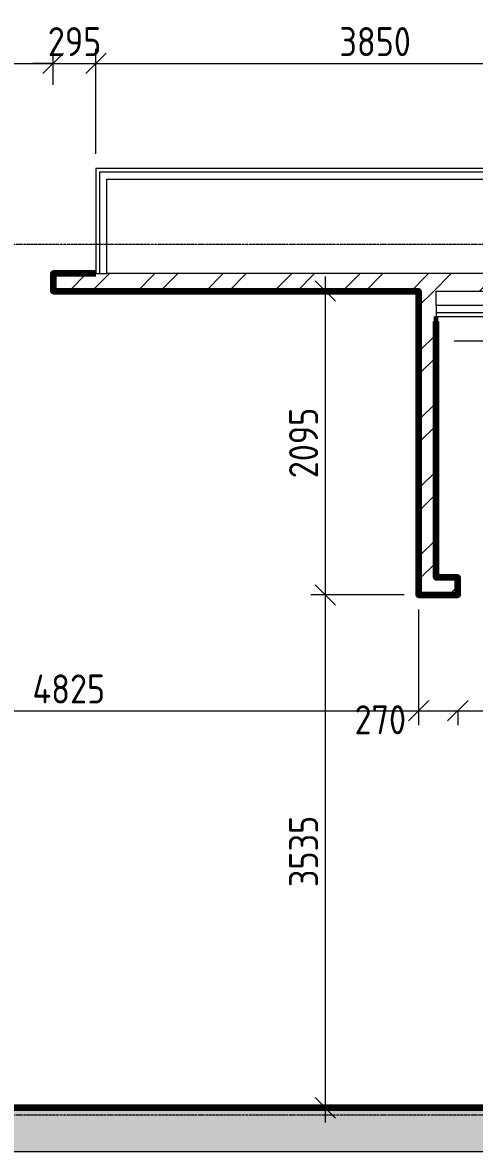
# Model space of a CAD drawing. Header units: millimetres. Extents: x -56773 to 221258, y -262288 to 26541.
# Drawn here: x 17694 to 20810, y -7245 to 535 of the extents above; entities that cross this region are included whole.
import ezdxf

# ---------------------------------------------------------------- set-up
doc = ezdxf.new("R2010")
doc.units = ezdxf.units.MM
doc.linetypes.add('ADSK_Линия сетки', pattern=[25, 20, -2.5, 0, -2.5])
for name, color, linetype, lineweight in [('3.1 Штукатурка для инвесторов', 5, 'Continuous', 60), ('3.2) Штук 4 вып Сентябрь', 162, 'Continuous', 120), ('4.3)Шпакл баз сент инв подв и 1 эт', 6, 'Continuous', 60), ('Оси', 7, 'Continuous', 9), ('Размеры', 7, 'Continuous', 9), ('Стены внутренние', 7, 'Continuous', 18), ('Стены штриховка', 7, 'Continuous', 9)]:
    doc.layers.add(name, color=color, linetype=linetype, lineweight=lineweight)
doc.styles.add('GOST Common_3', font='', dxfattribs={"width": 0.9, "height": 200})
doc.styles.get('GOST Common_3').set_extended_font_data('GOST Common')
doc.dimstyles.new('ADSK_Основной_2_0', dxfattribs={"dimscale": 304.8, "dimtxt": 201.142999, "dimasz": 0.463911, "dimexe": 0.328084, "dimexo": 0.328084, "dimgap": 0.164042, "dimtad": 1, "dimdec": 3, "dimrnd": 0.001, "dimdsep": 46, "dimtxsty": 'GOST Common_3', "dimblk1": 'OBLIQUE', "dimblk2": 'OBLIQUE', "dimsah": 1, "dimcen": 0.09, "dimdle": 0.328084, "dimazin": 2, "dimtfac": 1, "dimtdec": 4, "dimtix": 1, "dimtmove": 0, "dimatfit": 3, "dimfxl": 1, "dimtvp": 1, "dimtolj": 1, "dimtzin": 0, "dimlwd": 20, "dimlwe": 20, "dimarcsym": 2})
doc.dimstyles.new('ADSK_Основной_2_0_1', dxfattribs={"dimscale": 304.8, "dimtxt": 201.142999, "dimasz": 0.463911, "dimexe": 0.328084, "dimexo": 0.328084, "dimgap": 0.164042, "dimtad": 1, "dimdec": 3, "dimrnd": 0.001, "dimdsep": 46, "dimtxsty": 'GOST Common_3', "dimblk1": 'OBLIQUE', "dimblk2": 'OBLIQUE', "dimsah": 1, "dimcen": 0.09, "dimdle": 0.328084, "dimazin": 2, "dimtfac": 1, "dimtdec": 4, "dimtix": 1, "dimtmove": 1, "dimatfit": 3, "dimfxl": 1, "dimtvp": 1, "dimtolj": 1, "dimtzin": 0, "dimlwd": 20, "dimlwe": 20, "dimarcsym": 2})
doc.dimstyles.new('ADSK_Основной_2_0_2', dxfattribs={"dimscale": 304.8, "dimtxt": 201.142999, "dimasz": 0.463911, "dimexe": 0.328084, "dimexo": 0.328084, "dimgap": 0.164042, "dimtad": 1, "dimdec": 3, "dimrnd": 0.001, "dimdsep": 46, "dimtxsty": 'GOST Common_3', "dimblk1": 'OBLIQUE', "dimblk2": 'OBLIQUE', "dimsah": 1, "dimcen": 0.09, "dimdle": 0.328084, "dimazin": 2, "dimtfac": 1, "dimtdec": 4, "dimtix": 1, "dimtmove": 0, "dimatfit": 3, "dimfxl": 1, "dimtvp": 1, "dimtolj": 1, "dimtzin": 0, "dimlwd": 20, "dimlwe": 20, "dimarcsym": 2})
pattern_1 = [(45, (0, 0), (-235.7317, 235.7317), []), (45, (157.15, 0), (-235.7317, 235.7317), [])]

# ---------------------------------------------------------------- blocks, each defined once
blk = doc.blocks.new('_Oblique')
at = {"color": 0, "linetype": 'ByBlock', "lineweight": -2}
blk.add_line((-0.5, -0.5), (0.5, 0.5), dxfattribs=at)
blk = doc.blocks.new('DIMBLOCK274-Кладочный план подвала')
at = {"layer": 'Defpoints', "color": 0, "lineweight": 25, "transparency": 16777216}
for p in [(17905, 253.7), (16705, 5), (17905, 5)]:
    blk.add_point(p, dxfattribs=at)
at = {"layer": 'Размеры', "color": 0, "lineweight": 20, "transparency": 16777216}
for p, q in [((16705, 105), (16705, 353.7)), ((17905, 105), (17905, 353.7)), ((16605, 253.7), (18005, 253.7))]:
    blk.add_line(p, q, dxfattribs=at)
at = {"layer": 'Размеры', "color": 0, "lineweight": 20, "transparency": 16777216, "xscale": 141.4, "yscale": 141.4, "zscale": 141.4, "rotation": 180}
blk.add_blockref('_Oblique', (16705, 253.7), dxfattribs=at)
at = {"layer": 'Размеры', "color": 0, "lineweight": 20, "transparency": 16777216, "xscale": 141.4, "yscale": 141.4, "zscale": 141.4}
blk.add_blockref('_Oblique', (17905, 253.7), dxfattribs=at)
at = {"layer": 'Размеры', "color": 0, "lineweight": 9, "transparency": 16777216, "insert": (17305, 403.7), "char_height": 200, "width": 560.473, "attachment_point": 5, "style": 'GOST Common_3'}
blk.add_mtext('\\A1;1200', dxfattribs=at)
blk = doc.blocks.new('DIMBLOCK275-Кладочный план подвала')
at = {"layer": 'Defpoints', "color": 0, "lineweight": 25, "transparency": 16777216}
for p in [(18200, 253.7), (17905, 5), (18200, -470)]:
    blk.add_point(p, dxfattribs=at)
at = {"layer": 'Размеры', "color": 0, "lineweight": 20, "transparency": 16777216}
for p, q in [((17905, 105), (17905, 353.7)), ((18200, -370), (18200, 353.7)), ((17905, 253.7), (17763.6, 253.7)), ((17905, 253.7), (18200, 253.7)), ((18200, 253.7), (18341.4, 253.7))]:
    blk.add_line(p, q, dxfattribs=at)
at = {"layer": 'Размеры', "color": 0, "lineweight": 20, "transparency": 16777216, "xscale": 141.4, "yscale": 141.4, "zscale": 141.4}
blk.add_blockref('_Oblique', (17905, 253.7), dxfattribs=at)
at = {"layer": 'Размеры', "color": 0, "lineweight": 20, "transparency": 16777216, "xscale": 141.4, "yscale": 141.4, "zscale": 141.4, "rotation": 180}
blk.add_blockref('_Oblique', (18200, 253.7), dxfattribs=at)
at = {"layer": 'Размеры', "color": 0, "lineweight": 9, "transparency": 16777216, "insert": (18052.5, 403.7), "char_height": 200, "width": 454.106, "attachment_point": 5, "style": 'GOST Common_3'}
blk.add_mtext('\\A1;295', dxfattribs=at)
blk = doc.blocks.new('DIMBLOCK276-Кладочный план подвала')
at = {"layer": 'Defpoints', "color": 0, "lineweight": 25, "transparency": 16777216}
for p in [(22050, 253.7), (18200, -470), (22050, -470)]:
    blk.add_point(p, dxfattribs=at)
at = {"layer": 'Размеры', "color": 0, "lineweight": 20, "transparency": 16777216}
for p, q in [((18200, -370), (18200, 353.7)), ((22050, -370), (22050, 353.7)), ((18100, 253.7), (22150, 253.7))]:
    blk.add_line(p, q, dxfattribs=at)
at = {"layer": 'Размеры', "color": 0, "lineweight": 20, "transparency": 16777216, "xscale": 141.4, "yscale": 141.4, "zscale": 141.4, "rotation": 180}
blk.add_blockref('_Oblique', (18200, 253.7), dxfattribs=at)
at = {"layer": 'Размеры', "color": 0, "lineweight": 20, "transparency": 16777216, "xscale": 141.4, "yscale": 141.4, "zscale": 141.4}
blk.add_blockref('_Oblique', (22050, 253.7), dxfattribs=at)
at = {"layer": 'Размеры', "color": 0, "lineweight": 9, "transparency": 16777216, "insert": (20125, 403.7), "char_height": 200, "width": 605.475, "attachment_point": 5, "style": 'GOST Common_3'}
blk.add_mtext('\\A1;3850', dxfattribs=at)
blk = doc.blocks.new('DIMBLOCK362-Кладочный план подвала')
at = {"layer": 'Defpoints', "color": 0, "lineweight": 25, "transparency": 16777216}
for p in [(20425, -3410), (15600, -4107.9), (20425, -4207.8)]:
    blk.add_point(p, dxfattribs=at)
at = {"layer": 'Размеры', "color": 0, "lineweight": 20, "transparency": 16777216}
for p, q in [((20425, -3510), (20425, -4307.8)), ((15500, -4207.8), (20525, -4207.8)), ((15600, -4207.9), (15600, -4307.8))]:
    blk.add_line(p, q, dxfattribs=at)
at = {"layer": 'Размеры', "color": 0, "lineweight": 20, "transparency": 16777216, "xscale": 141.4, "yscale": 141.4, "zscale": 141.4, "rotation": 180}
blk.add_blockref('_Oblique', (15600, -4207.8), dxfattribs=at)
at = {"layer": 'Размеры', "color": 0, "lineweight": 20, "transparency": 16777216, "xscale": 141.4, "yscale": 141.4, "zscale": 141.4}
blk.add_blockref('_Oblique', (20425, -4207.8), dxfattribs=at)
at = {"layer": 'Размеры', "color": 0, "lineweight": 9, "transparency": 16777216, "insert": (18012.5, -4057.8), "char_height": 200, "width": 625.93, "attachment_point": 5, "style": 'GOST Common_3'}
blk.add_mtext('\\A1;4825', dxfattribs=at)
blk = doc.blocks.new('DIMBLOCK363-Кладочный план подвала')
at = {"layer": 'Defpoints', "color": 0, "lineweight": 25, "transparency": 16777216}
for p in [(20425, -3410), (20695, -4107.9), (20695, -4207.8)]:
    blk.add_point(p, dxfattribs=at)
at = {"layer": 'Размеры', "color": 0, "lineweight": 20, "transparency": 16777216}
for p, q in [((20425, -3510), (20425, -4307.8)), ((20325, -4207.8), (20795, -4207.8)), ((20695, -4207.9), (20695, -4307.8))]:
    blk.add_line(p, q, dxfattribs=at)
at = {"layer": 'Размеры', "color": 0, "lineweight": 20, "transparency": 16777216, "xscale": 141.4, "yscale": 141.4, "zscale": 141.4, "rotation": 180}
blk.add_blockref('_Oblique', (20425, -4207.8), dxfattribs=at)
at = {"layer": 'Размеры', "color": 0, "lineweight": 20, "transparency": 16777216, "xscale": 141.4, "yscale": 141.4, "zscale": 141.4}
blk.add_blockref('_Oblique', (20695, -4207.8), dxfattribs=at)
at = {"layer": 'Размеры', "color": 0, "lineweight": 9, "transparency": 16777216, "insert": (19983, -4170.1), "char_height": 200, "width": 454.106, "attachment_point": 1, "line_spacing_factor": 1.022761, "style": 'GOST Common_3'}
blk.add_mtext('\\A1;270', dxfattribs=at)
blk = doc.blocks.new('DIMBLOCK364-Кладочный план подвала')
at = {"layer": 'Defpoints', "color": 0, "lineweight": 25, "transparency": 16777216}
for p in [(20695, -4107.9), (21595, -4107.9), (21595, -4207.8)]:
    blk.add_point(p, dxfattribs=at)
at = {"layer": 'Размеры', "color": 0, "lineweight": 20, "transparency": 16777216}
for p, q in [((20595, -4207.8), (21695, -4207.8)), ((20695, -4207.9), (20695, -4307.8)), ((21595, -4207.9), (21595, -4307.8))]:
    blk.add_line(p, q, dxfattribs=at)
at = {"layer": 'Размеры', "color": 0, "lineweight": 20, "transparency": 16777216, "xscale": 141.4, "yscale": 141.4, "zscale": 141.4, "rotation": 180}
blk.add_blockref('_Oblique', (20695, -4207.8), dxfattribs=at)
at = {"layer": 'Размеры', "color": 0, "lineweight": 20, "transparency": 16777216, "xscale": 141.4, "yscale": 141.4, "zscale": 141.4}
blk.add_blockref('_Oblique', (21595, -4207.8), dxfattribs=at)
at = {"layer": 'Размеры', "color": 0, "lineweight": 9, "transparency": 16777216, "insert": (21145, -4057.8), "char_height": 200, "width": 454.106, "attachment_point": 5, "style": 'GOST Common_3'}
blk.add_mtext('\\A1;900', dxfattribs=at)
blk = doc.blocks.new('DIMBLOCK369-Кладочный план подвала')
at = {"layer": 'Defpoints', "color": 0, "lineweight": 25, "transparency": 16777216}
for p in [(21406.7, -1315), (21506.7, -1315), (21406.7, -1490)]:
    blk.add_point(p, dxfattribs=at)
at = {"layer": 'Размеры', "color": 0, "lineweight": 20, "transparency": 16777216}
for p, q in [((21506.7, -1590), (21506.7, -1215)), ((21506.7, -1315), (21606.7, -1315)), ((21506.7, -1402.5), (21197.5, -1661.7)), ((21506.7, -1490), (21606.7, -1490)), ((21197.5, -1661.7), (20668.9, -1661.7))]:
    blk.add_line(p, q, dxfattribs=at)
at = {"layer": 'Размеры', "color": 0, "lineweight": 20, "transparency": 16777216, "xscale": 141.4, "yscale": 141.4, "zscale": 141.4}
for p, rotation in [((21506.7, -1315), 90), ((21506.7, -1490), 270)]:
    blk.add_blockref('_Oblique', p, dxfattribs=dict(at, rotation=rotation))
at = {"layer": 'Размеры', "color": 0, "lineweight": 9, "transparency": 16777216, "insert": (21014.2, -1887.5), "char_height": 200, "width": 409.104, "attachment_point": 1, "rotation": 90, "line_spacing_factor": 1.022761, "style": 'GOST Common_3'}
blk.add_mtext('\\A1;175', dxfattribs=at)
blk = doc.blocks.new('DIMBLOCK374-Кладочный план подвала')
at = {"layer": 'Defpoints', "color": 0, "lineweight": 25, "transparency": 16777216}
for p in [(19781.5, -3410), (20425, -3410), (19681.5, -6945)]:
    blk.add_point(p, dxfattribs=at)
at = {"layer": 'Размеры', "color": 0, "lineweight": 20, "transparency": 16777216}
for p, q in [((19781.5, -7045), (19781.5, -3310)), ((20325, -3410), (19681.5, -3410)), ((19781.5, -6945), (19881.5, -6945))]:
    blk.add_line(p, q, dxfattribs=at)
at = {"layer": 'Размеры', "color": 0, "lineweight": 20, "transparency": 16777216, "xscale": 141.4, "yscale": 141.4, "zscale": 141.4}
for p, rotation in [((19781.5, -3410), 90), ((19781.5, -6945), 270)]:
    blk.add_blockref('_Oblique', p, dxfattribs=dict(at, rotation=rotation))
at = {"layer": 'Размеры', "color": 0, "lineweight": 9, "transparency": 16777216, "insert": (19631.5, -5177.5), "char_height": 200, "width": 605.475, "attachment_point": 5, "rotation": 90, "style": 'GOST Common_3'}
blk.add_mtext('\\A1;3535', dxfattribs=at)
blk = doc.blocks.new('DIMBLOCK375-Кладочный план подвала')
at = {"layer": 'Defpoints', "color": 0, "lineweight": 25, "transparency": 16777216}
for p in [(19681.5, -1315), (19781.5, -1315), (20425, -3410)]:
    blk.add_point(p, dxfattribs=at)
at = {"layer": 'Размеры', "color": 0, "lineweight": 20, "transparency": 16777216}
for p, q in [((19781.5, -3510), (19781.5, -1215)), ((19781.5, -1315), (19881.5, -1315)), ((20325, -3410), (19681.5, -3410))]:
    blk.add_line(p, q, dxfattribs=at)
at = {"layer": 'Размеры', "color": 0, "lineweight": 20, "transparency": 16777216, "xscale": 141.4, "yscale": 141.4, "zscale": 141.4}
for p, rotation in [((19781.5, -1315), 90), ((19781.5, -3410), 270)]:
    blk.add_blockref('_Oblique', p, dxfattribs=dict(at, rotation=rotation))
at = {"layer": 'Размеры', "color": 0, "lineweight": 9, "transparency": 16777216, "insert": (19631.5, -2362.5), "char_height": 200, "width": 605.475, "attachment_point": 5, "rotation": 90, "style": 'GOST Common_3'}
blk.add_mtext('\\A1;2095', dxfattribs=at)

msp = doc.modelspace()

# ---------------------------------------------------------------- hatches: boundary and pattern name
at = {"layer": 'Стены внутренние', "lineweight": 9}
h = msp.add_hatch(dxfattribs=at)
h.set_pattern_fill('FP_2', color=256, style=0, pattern_type=2)
h.set_pattern_definition(pattern_1)
h.paths.add_polyline_path([(27880, -1315.031), (27880, -1245.031), (27550, -1245.031), (27550, -1195.031), (27255, -1195.031), (27255, -1315.031), (27550, -1315.031)])
h.paths.add_polyline_path([(26055, -1315.031), (26055, -1195.031), (22050, -1195.031), (22050, -1245.031), (21550, -1245.031), (21550, -1195.031), (17905, -1195.031), (17905, -1315.031), (25680, -1315.031)])
h.paths.add_polyline_path([(16705, -1315.031), (16705, -1195.031), (16050, -1195.031), (16050, -1245.031), (15550, -1245.031), (15550, -1195.031), (15050, -1195.031), (15050, -1245.031), (14550, -1245.031), (14550, -1195.031), (14030, -1195.031), (14030, -1315.031), (15600, -1315.031)])
h.paths.add_polyline_path([(12480, -1315.031), (12480, -1195.031), (9050, -1195.031), (9050, -1245.031), (8800, -1245.031), (8800, -1315.031), (9298.7103, -1315.031)])
h = msp.add_hatch(dxfattribs=at)
h.set_pattern_fill('FP_2', color=256, style=0, pattern_type=2)
h.set_pattern_definition(pattern_1)
h.paths.add_polyline_path([(20425, -3410.031), (20545, -3410.031), (20545, -1315.031), (20425, -1315.031), (20425, -1348.6099)])
h = msp.add_hatch(dxfattribs=at)
h.set_pattern_fill('FP_2', color=256, style=0, pattern_type=2)
h.set_pattern_definition(pattern_1)
h.paths.add_polyline_path([(23465, -3410.031), (23465, -3290.031), (23290, -3290.031), (23290, -3410.031)])
h.paths.add_polyline_path([(21595, -3410.031), (22390, -3410.031), (22390, -3290.031), (21595, -3290.031)])
h.paths.add_polyline_path([(20695, -3410.031), (20695, -3290.031), (20545, -3290.031), (20545, -3410.031)])
h = msp.add_hatch(dxfattribs=at)
h.set_pattern_fill('FP_3', color=256, style=0, pattern_type=2)
h.set_pattern_definition([(45, (0, 0), (-224.5064, 224.5064), []), (45, (224.5, 0), (-224.5064, 224.5064), [396.875, -79.375, 3.353, -76.022])])
h.paths.add_polyline_path([(61550, -7245.031), (61550, -6945.031), (49800, -6945.031), (49800, -7195.031), (49400, -7195.031), (49400, -6945.031), (34000, -6945.031), (34000, -7195.031), (33600, -7195.031), (33600, -6945.031), (28000, -6945.031), (28000, -7195.031), (27600, -7195.031), (27600, -6945.031), (22000, -6945.031), (22000, -7195.031), (21600, -7195.031), (21600, -6945.031), (9000, -6945.031), (9000, -7195.031), (8600, -7195.031), (8600, -6945.031), (3000, -6945.031), (3000, -7195.031), (2600, -7195.031), (2600, -6945.031), (-13400, -6945.031), (-13400, -7195.031), (-13800, -7195.031), (-13800, -6945.031), (-19400, -6945.031), (-19400, -7195.031), (-19550, -7195.031), (-19550, -7245.031), (52785.5782, -7245.031)])

# ---------------------------------------------------------------- linework, layer by layer
at = {"layer": '3.1 Штукатурка для инвесторов'}
for points in [[(17905, -1195.031), (18200, -1195.031)], [(20695, -3410.031), (20425, -3410.031), (20425, -1315.031), (17905, -1315.031)], [(20695, -3290.031), (20545, -3290.031), (20545, -1490.031)], [(27880, -6795.031), (27600, -6795.031), (27600, -6945.031), (23585, -6945.031), (23585, -6410.031), (23465, -6410.031), (23465, -6945.031), (22000, -6945.031), (22000, -6795.031), (21600, -6795.031), (21600, -6945.031), (16000, -6945.031), (16000, -6795.031), (15600, -6795.031)]]:
    msp.add_lwpolyline(points, dxfattribs=at)
at = {"layer": '3.2) Штук 4 вып Сентябрь'}
for points in [[(27255, -1315.031), (27880, -1315.031), (27880, -6795.031), (27600, -6795.031), (27600, -6945.031), (23585, -6945.031), (23585, -6410.031), (23465, -6410.031), (23465, -6945.031), (22000, -6945.031), (22000, -6795.031), (21600, -6795.031), (21600, -6945.031), (16000, -6945.031), (16000, -6795.031), (15600, -6795.031), (15600, -1315.031), (16705, -1315.031), (16705, -1195.031), (16325, -1195.031)], [(18200, -1195.031), (17905, -1195.031), (17905, -1315.031), (20425, -1315.031), (20425, -3410.031), (20695, -3410.031), (20695, -3290.031), (20545, -3290.031), (20545, -1525.8028)]]:
    msp.add_lwpolyline(points, dxfattribs=at)
at = {"layer": '4.3)Шпакл баз сент инв подв и 1 эт'}
for p, q in [((18200, -1195.031), (17905, -1195.031)), ((17905, -1195.031), (17905, -1315.031)), ((17905, -1315.031), (20425, -1315.031)), ((20425, -1315.031), (20425, -3410.031)), ((20425, -3410.031), (20695, -3410.031))]:
    msp.add_line(p, q, dxfattribs=at)
msp.add_lwpolyline([(27255, -1315.031), (27880, -1315.031), (27880, -6795.031), (27600, -6795.031), (27600, -6945.031), (23585, -6945.031), (23585, -6410.031), (23465, -6410.031), (23465, -6945.031), (22000, -6945.031), (22000, -6795.031), (21600, -6795.031), (21600, -6945.031), (16000, -6945.031), (16000, -6795.031), (15600, -6795.031), (15600, -1315.031), (16705, -1315.031), (16705, -1195.031), (16325, -1195.031)], dxfattribs=at)
at = {"layer": 'Оси', "linetype": 'ADSK_Линия сетки', "lineweight": 5}
for p, q in [((62221.372, -995.031), (-25240.0967, -995.031)), ((62221.372, -6995.031), (-25240.0967, -6995.031))]:
    msp.add_line(p, q, dxfattribs=at)
at = {"layer": 'Стены внутренние', "lineweight": 5}
for p, q in [((18200, -470.031), (18200, -1195.031)), ((22050, -470.031), (18200, -470.031)), ((18275, -1195.031), (18275, -545.031)), ((18275, -545.031), (20975, -545.031)), ((18200, -1195.031), (17905, -1195.031)), ((17905, -1195.031), (17905, -1315.031)), ((20975, -1195.031), (18275, -1195.031)), ((17905, -1315.031), (20425, -1315.031)), ((20425, -1315.031), (20425, -3410.031)), ((20545, -1315.031), (21745, -1315.031)), ((20545, -1415.031), (20545, -1315.031)), ((21745, -1415.031), (20545, -1415.031)), ((20545, -3290.031), (20545, -1490.031)), ((20545, -1490.031), (21745, -1490.031)), ((20695, -3290.031), (20545, -3290.031)), ((20695, -3410.031), (20695, -3290.031)), ((20425, -3410.031), (20695, -3410.031)), ((21600, -6945.031), (15600, -6945.031)), ((-19850, -7245.031), (61850, -7245.031))]:
    msp.add_line(p, q, dxfattribs=at)
at = {"layer": 'Стены штриховка', "lineweight": 9}
for p, q in [((18225, -495.031), (18225, -1195.031)), ((22025, -495.031), (18225, -495.031)), ((18200, -1195.031), (18275, -1195.031)), ((20545, -1415.031), (20545, -1490.031)), ((21745, -1465.031), (20545, -1465.031))]:
    msp.add_line(p, q, dxfattribs=at)

# ---------------------------------------------------------------- dimensions: what is measured, and where the dimension line sits
at = {"layer": 'Размеры', "lineweight": 9}
for base, p1, p2, dimstyle, override, picture, middle in [((17905, 253.7444), (16705, 4.969), (17905, 4.969), 'ADSK_Основной_2_0', {"dimpost": '<>', "dimfxl": 1200}, 'DIMBLOCK274-Кладочный план подвала', (17305, 403.7444)), ((18200, 253.7444), (17905, 4.969), (18200, -470.031), 'ADSK_Основной_2_0', {"dimpost": '<>', "dimfxl": 559.151142}, 'DIMBLOCK275-Кладочный план подвала', (18052.5, 403.7444)), ((22050, 253.7444), (18200, -470.031), (22050, -470.031), 'ADSK_Основной_2_0', {"dimpost": '<>', "dimfxl": 3850}, 'DIMBLOCK276-Кладочный план подвала', (20125, 403.7444)), ((20425, -4207.8452), (15600, -4107.8603), (20425, -3410.031), 'ADSK_Основной_2_0_2', {"dimpost": '<>', "dimfxl": 4875.201609}, 'DIMBLOCK362-Кладочный план подвала', (18012.5, -4057.8452)), ((21595, -4207.8452), (20695, -4107.8603), (21595, -4107.8603), 'ADSK_Основной_2_0_2', {"dimpost": '<>', "dimfxl": 900}, 'DIMBLOCK364-Кладочный план подвала', (21145, -4057.8452))]:
    dim = msp.add_linear_dim(base=base, p1=p1, p2=p2, dimstyle=dimstyle, override=override, dxfattribs=at)
    dim.commit()
    dim.dimension.update_dxf_attribs({"geometry": picture, "text_midpoint": middle})
for base, p1, p2, override, picture, middle in [((19781.5099, -1315.031), (20425, -3410.031), (19681.525, -1315.031), {"dimpost": '<>', "dimfxl": 2223.011496}, 'DIMBLOCK375-Кладочный план подвала', (19631.5099, -2362.531)), ((19781.5099, -3410.031), (19681.525, -6945.031), (20425, -3410.031), {"dimpost": '<>', "dimfxl": 3612.337209}, 'DIMBLOCK374-Кладочный план подвала', (19631.5099, -5177.531))]:
    dim = msp.add_linear_dim(base=base, p1=p1, p2=p2, angle=90, dimstyle='ADSK_Основной_2_0_2', override=override, dxfattribs=at)
    dim.commit()
    dim.dimension.update_dxf_attribs({"geometry": picture, "text_midpoint": middle})
dim = msp.add_linear_dim(base=(21506.6845, -1315.031), p1=(21406.6996, -1490.031), p2=(21406.6996, -1315.031), angle=90, dimstyle='ADSK_Основной_2_0_1', override={"dimpost": '<>', "dimfxl": 175}, dxfattribs=at)
dim.commit()
dim.dimension.update_dxf_attribs({"geometry": 'DIMBLOCK369-Кладочный план подвала', "text_midpoint": (21147.498, -1661.716), "dimtype": 160, "text_rotation": 90})
dim = msp.add_linear_dim(base=(20695, -4207.8452), p1=(20425, -3410.031), p2=(20695, -4107.8603), dimstyle='ADSK_Основной_2_0_1', override={"dimpost": '<>', "dimfxl": 748.241755}, dxfattribs=at)
dim.commit()
dim.dimension.update_dxf_attribs({"geometry": 'DIMBLOCK363-Кладочный план подвала', "text_midpoint": (20210.0167, -4486.7972), "dimtype": 160})

doc.saveas('drawing.dxf')
